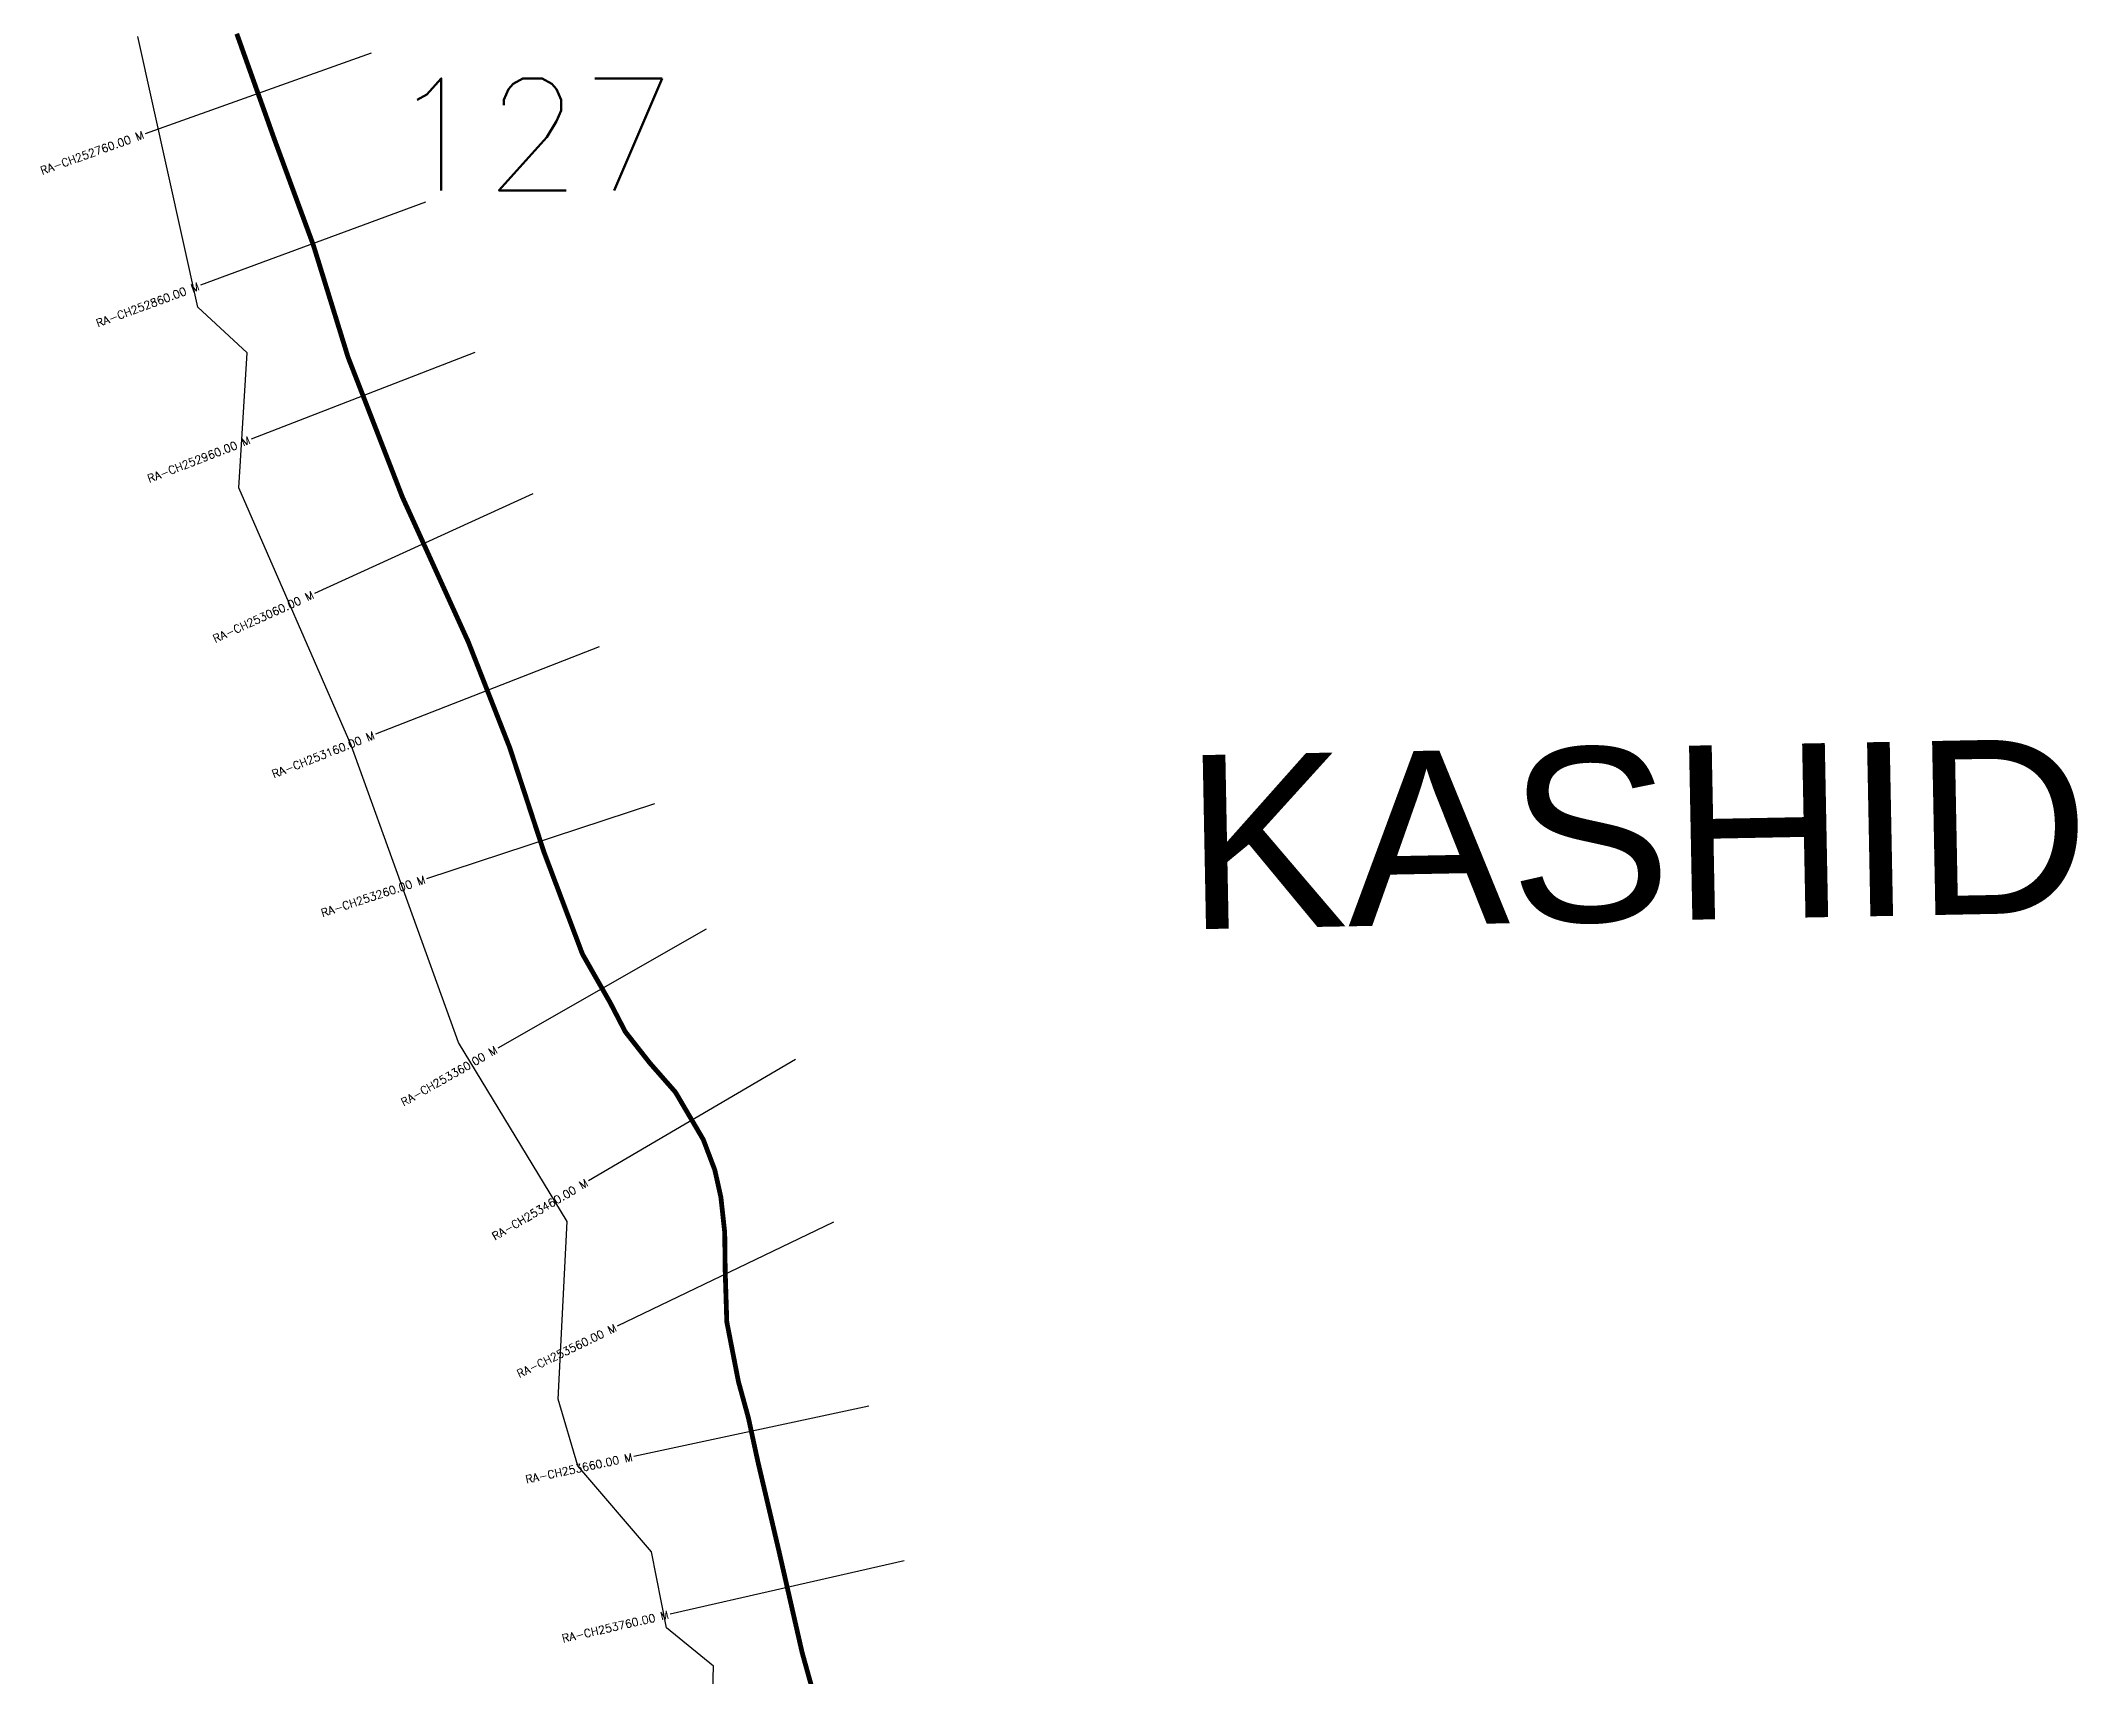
# Model space of a CAD drawing. Header units: metres. Extents: x 277546 to 280849, y 2038994 to 2043106.
# Drawn here: x 278353 to 279626, y 2040072 to 2041094 of the extents above; entities that cross this region are included whole.
import ezdxf
from ezdxf.enums import TextEntityAlignment as Align

# ---------------------------------------------------------------- set-up
doc = ezdxf.new("R2010")
doc.units = ezdxf.units.M
for name, color, linetype in [('CS', 134, 'Continuous'), ('CSMark', 6, 'Continuous'), ('NATURALLY PROTECTED', 3, 'Continuous'), ('VILLAGE NAME', 250, 'Continuous')]:
    doc.layers.add(name, color=color, linetype=linetype)
doc.styles.get("Standard").update_dxf_attribs({"font": 'simplex.shx'})

msp = doc.modelspace()

# ---------------------------------------------------------------- linework, layer by layer
at = {"color": 6, "flags": 128}
msp.add_lwpolyline([(278770.6, 2039985.1), (278773.1, 2040078.4), (278743.7, 2040102.4), (278734.4, 2040149.9), (278688.4, 2040203.7), (278676.1, 2040245.3), (278681.7, 2040356.3), (278613.7, 2040468.2), (278546.6, 2040654), (278476.4, 2040814.8), (278481.6, 2040899.1), (278450.9, 2040927.6), (278413.3, 2041096.8)], dxfattribs=at)
at = {"layer": 'CS'}
for p, q in [((278559.1, 2041086.4), (278417.9, 2041035.9)), ((278593.2, 2040993.2), (278452.5, 2040941.3)), ((278624, 2040899.4), (278484.2, 2040845.2)), ((278660.2, 2040810.9), (278523.7, 2040748.7)), ((278701.6, 2040715.4), (278561.9, 2040660.8)), ((278736.2, 2040617.2), (278593.7, 2040570.4)), ((278768.6, 2040539), (278638.4, 2040464.6)), ((278824.3, 2040457.5), (278694.9, 2040381.6)), ((278848, 2040355.9), (278712.9, 2040290.8)), ((278870.1, 2040240.8), (278723.4, 2040209.4)), ((278892.3, 2040144.3), (278746, 2040111))]:
    msp.add_line(p, q, dxfattribs=at)
at = {"layer": 'NATURALLY PROTECTED', "const_width": 3, "flags": 128}
msp.add_lwpolyline([(278475.2, 2041098.5), (278498.8, 2041032.3), (278523, 2040966.6), (278544.7, 2040896.5), (278578.7, 2040809), (278619.9, 2040718.4), (278645.8, 2040652.3), (278667.2, 2040587), (278691.2, 2040523.4), (278708.5, 2040493.1), (278718, 2040474.8), (278733.4, 2040455.2), (278749.3, 2040437.1), (278766.7, 2040407.5), (278773.9, 2040388.5), (278777.7, 2040371.5), (278780.1, 2040349.5), (278780.4, 2040325.4), (278781.4, 2040293.6), (278788.7, 2040256.1), (278794.9, 2040233.6), (278800.8, 2040206.3), (278813.9, 2040150.7), (278828.5, 2040086.8), (278848, 2040016.9)], dxfattribs=at)

# ---------------------------------------------------------------- texts
at = {"insert": (278570, 2041070.6), "char_height": 70, "attachment_point": 1}
msp.add_mtext_dynamic_manual_height_columns('127', width=214.982, gutter_width=1, heights=[0], dxfattribs=at)
at = {"layer": 'CSMark'}
for s, rotation, p in [('RA-CH252760.00 M', 19.6407, (278416.9, 2041035.6)), ('RA-CH252860.00 M', 20.2472, (278451.5, 2040940.9)), ('RA-CH252960.00 M', 21.203, (278483.2, 2040844.8)), ('RA-CH253060.00 M', 24.4842, (278522.8, 2040748.3)), ('RA-CH253160.00 M', 21.3589, (278561, 2040660.4)), ('RA-CH253260.00 M', 18.1687, (278592.8, 2040570.1)), ('RA-CH253360.00 M', 29.743, (278637.5, 2040464.1)), ('RA-CH253460.00 M', 30.4308, (278694.1, 2040381)), ('RA-CH253560.00 M', 25.7533, (278712, 2040290.3)), ('RA-CH253660.00 M', 12.0702, (278722.4, 2040209.2)), ('RA-CH253760.00 M', 12.8505, (278745, 2040110.7))]:
    msp.add_text(s, height=5, rotation=rotation, dxfattribs=at).set_placement(p, align=Align.MIDDLE_RIGHT)
at = {"layer": 'VILLAGE NAME', "insert": (279066.3, 2040647.5), "char_height": 108.748, "attachment_point": 1, "rotation": 1.1028}
msp.add_mtext_dynamic_manual_height_columns('{\\fArial|b0|i0|c0|p34;KASHID}', width=726.929, gutter_width=543.7, heights=[0], dxfattribs=at)

doc.saveas('drawing.dxf')
